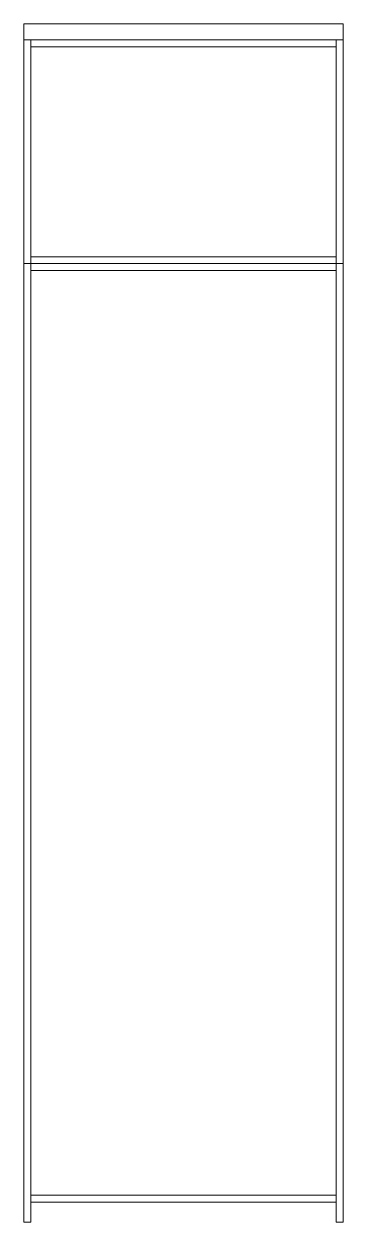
# Model space of a CAD drawing. Header units: millimetres. Extents: x 0 to 800, y 0 to 3000.
import ezdxf

# ---------------------------------------------------------------- set-up
doc = ezdxf.new("R2010")
doc.units = ezdxf.units.MM
doc.header["$MEASUREMENT"] = 0
doc.layers.get('0').update_dxf_attribs({"lineweight": 0})
doc.layers.add('LH-MANH', color=252, linetype='Continuous', lineweight=5)

msp = doc.modelspace()

# ---------------------------------------------------------------- linework, layer by layer
at = {"ltscale": 10}
for points in [[(17, 2400), (17, 2960), (0, 2960), (0, 2400)], [(17, 2943), (783, 2943), (783, 2960), (17, 2960)], [(800, 2400), (800, 2960), (783, 2960), (783, 2400)], [(17, 2400), (783, 2400), (783, 2417), (17, 2417)], [(17, 2400), (17, 0), (0, 0), (0, 2400)], [(17, 2400), (783, 2400), (783, 2383), (17, 2383)], [(800, 2400), (800, 0), (783, 0), (783, 2400)], [(783, 50), (17, 50), (17, 67), (783, 67)]]:
    msp.add_lwpolyline(points, close=True, dxfattribs=at)
at = {"layer": 'LH-MANH', "ltscale": 5, "elevation": 0}
msp.add_lwpolyline([(800, 3000), (0, 3000), (0, 2960), (800, 2960)], close=True, dxfattribs=at)

doc.saveas('drawing.dxf')
